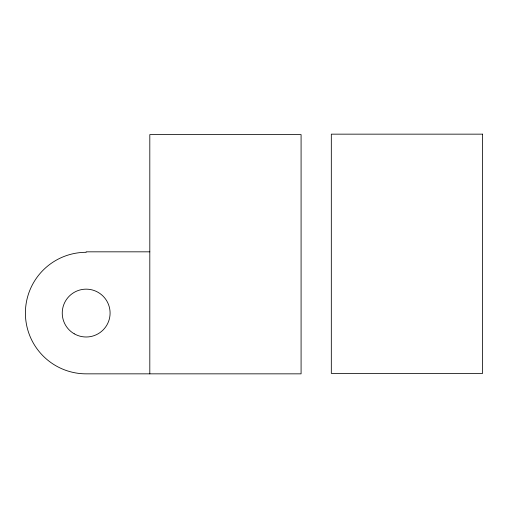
<?xml version="1.0" encoding="UTF-8"?>
<svg xmlns="http://www.w3.org/2000/svg" width="508" height="508" viewBox="0 0 508 508"><rect width="100%" height="100%" fill="white"/><g stroke="black" fill="none" stroke-linecap="round" stroke-linejoin="round"><path stroke-width="0.76" d="M149.809 251.828L86.169 251.828L86.169 252.305A60.77 60.77 0 0 0 25.4 313.074A60.77 60.77 0 0 0 86.169 373.844L301.085 373.844L301.085 134.601L149.809 134.601L149.809 373.844M482.6 134.156L331.318 134.156L331.318 373.399L482.6 373.399L482.6 134.156M74.206 333.794A23.927 23.927 0 0 0 110.09 313.074A23.927 23.927 0 0 0 74.206 292.354A23.927 23.927 0 0 0 74.206 333.794"/></g></svg>
